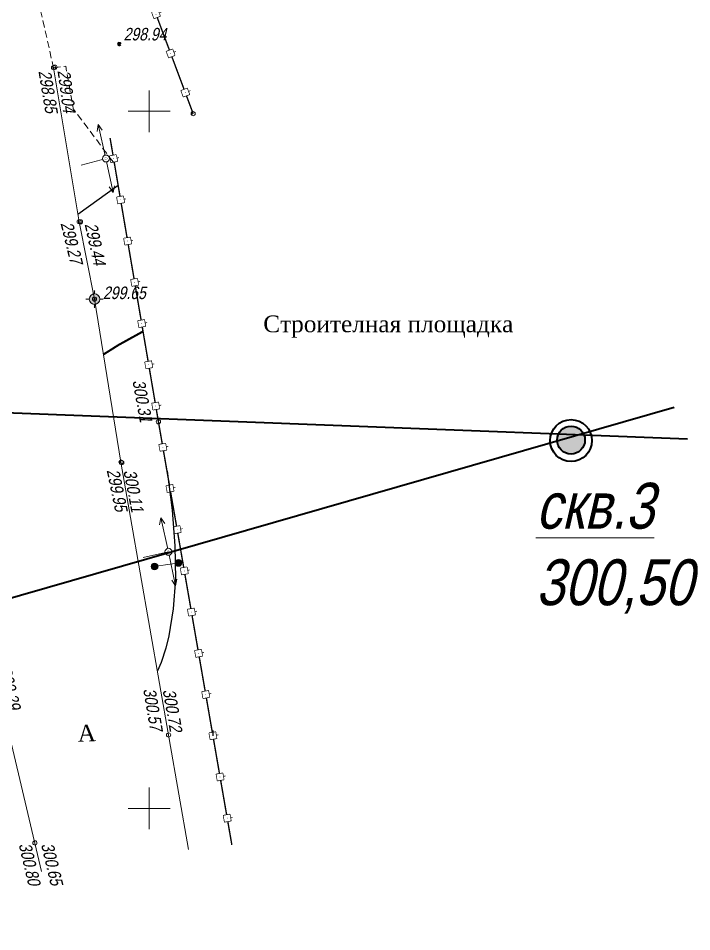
# Model space of a CAD drawing. Header units: metres. Extents: x 5191936 to 10384803, y 4968698 to 9938221.
# Drawn here: x 5192540.6 to 5192588.9, y 4968791.2 to 4968856.7 of the extents above; entities that cross this region are included whole.
import ezdxf

# ---------------------------------------------------------------- set-up
doc = ezdxf.new("R2010")
doc.units = ezdxf.units.M
doc.set_wipeout_variables(frame=1)
doc.linetypes.add('DASHED', pattern=[0.75, 0.5, -0.25])
doc.layers.get('0').update_dxf_attribs({"lineweight": 18})
for name, color, linetype, lineweight in [('51478610', 7, 'Continuous', 18), ('82212000', 7, 'Continuous', 18), ('GEO_POINTS', 7, 'Continuous', 18), ('Grid', 7, 'Continuous', 18), ('Otm', 7, 'Continuous', 18), ('Sit', 7, 'Continuous', 18), ('Text', 7, 'Continuous', 18), ('Us_znak', 7, 'Continuous', 18), ('Us_znak_fon', 7, 'Continuous', 18), ('Рамка и сетка', 7, 'Continuous', 18)]:
    doc.layers.add(name, color=color, linetype=linetype, lineweight=lineweight)
doc.layers.add('R_Поверхность1_CNT-MAJ', color=7, linetype='Continuous')
doc.layers.add('R_Поверхность1_CNT-MIN', color=7, linetype='Continuous')
doc.styles.add('eskd', font='ESKD1.shx', dxfattribs={"width": 1.2, "oblique": 15})
doc.styles.get("Standard").update_dxf_attribs({"font": 'arial.ttf', "width": 0.8, "oblique": 13, "height": 0.9})
doc.styles.add('style1', font='times.ttf', dxfattribs={"height": 1})

# ---------------------------------------------------------------- blocks, each defined once
blk = doc.blocks.new('GRID')
at = {"layer": 'Grid', "color": 104}
blk.add_line((-1.5, 0), (1.5, 0), dxfattribs=at)
for points in [[(0, 0), (0, 1.5)], [(0, 0), (0, -1.5)]]:
    blk.add_lwpolyline(points, dxfattribs=at)
blk = doc.blocks.new('NAPR')
at = {"layer": 'Us_znak', "color": 0, "linetype": 'Continuous', "lineweight": -2}
for p in [(-0.191, 2.038), (0.189, 2.037)]:
    blk.add_line(p, (0, 2.5), dxfattribs=at)
blk.add_lwpolyline([(0, 0), (0, 2.5)], dxfattribs=at)
blk = doc.blocks.new('51478610')
at = {"style": 'eskd', "oblique": 15}
blk.add_attdef('Z', (1.11, -0.78), '', height=2, dxfattribs=at)
at = {"color": 7}
blk.add_wipeout([(0.5, 0.05), (0.48, 0.15), (0.44, 0.24), (0.39, 0.32), (0.32, 0.39), (0.24, 0.44), (0.15, 0.48), (0.05, 0.5), (-0.05, 0.5), (-0.15, 0.48), (-0.24, 0.44), (-0.32, 0.39), (-0.39, 0.32), (-0.44, 0.24), (-0.48, 0.15), (-0.5, 0.05), (-0.5, -0.05), (-0.48, -0.15), (-0.44, -0.24), (-0.39, -0.32), (-0.32, -0.39), (-0.24, -0.44), (-0.15, -0.48), (-0.05, -0.5), (0.05, -0.5), (0.15, -0.48), (0.24, -0.44), (0.32, -0.39), (0.39, -0.32), (0.44, -0.24), (0.48, -0.15), (0.5, -0.05)], dxfattribs=at)
at = {"color": 7, "const_width": 0.375}
blk.add_lwpolyline([(0.01, 0.01, 1), (-0.01, -0.01, 1), (0.01, 0.01)], format="xyb", close=True, dxfattribs=at)
blk.add_circle((0, 0), 0.5)
blk = doc.blocks.new('POINT')
at = {"layer": 'Us_znak', "linetype": 'Continuous', "lineweight": -2}
h = blk.add_hatch(color=0, dxfattribs=at)
edge = h.paths.add_edge_path()
edge.add_arc((0, 0), 0.05, 0, 360)
at = {"layer": 'Us_znak_fon', "linetype": 'Continuous', "true_color": 0xffffff}
blk.add_hatch(color=7, dxfattribs=at).paths.add_polyline_path([(-0.422, 0.05, -0.346708), (-0.05, 0.422), (-0.05, 0.625), (0.05, 0.625), (0.05, 0.422, -0.346708), (0.422, 0.05), (0.625, 0.05), (0.625, -0.05), (0.422, -0.05, -0.346708), (0.05, -0.422), (0.05, -0.625), (-0.05, -0.625), (-0.05, -0.422, -0.346708), (-0.422, -0.05), (-0.625, -0.05), (-0.625, 0.05)])
at = {"layer": 'Us_znak', "color": 0, "linetype": 'Continuous', "lineweight": -2}
for p, q in [((-0.625, 0), (-0.375, 0)), ((0, 0.375), (0, 0.625)), ((0.375, 0), (0.625, 0)), ((0, -0.625), (0, -0.375))]:
    blk.add_line(p, q, dxfattribs=at)
for radius in [0.375, 0.05]:
    blk.add_circle((0, 0), radius, dxfattribs=at)
blk = doc.blocks.new('*U384')
at = {"layer": '82212000', "linetype": 'Continuous', "ltscale": 0.5}
for points in [[(5192547.332, 4968865.414, 1), (5192547.35, 4968865.367, 1)], [(5192548.382, 4968862.604, 1), (5192548.4, 4968862.557, 1)], [(5192549.433, 4968859.794, 1), (5192549.45, 4968859.747, 1)], [(5192550.483, 4968856.983, 1), (5192550.501, 4968856.937, 1)], [(5192551.533, 4968854.173, 1), (5192551.551, 4968854.126, 1)], [(5192552.584, 4968851.363, 1), (5192552.601, 4968851.316, 1)]]:
    blk.add_hatch(color=256, dxfattribs=at).paths.add_polyline_path(points, flags=0)
at = {"layer": '82212000', "linetype": 'Continuous', "ltscale": 0.5, "flags": 128}
blk.add_lwpolyline([(5192546.816, 4968866.795, 0.1, 0.1, 0), (5192547.253, 4968865.625, 0, 0, 0)], format="xyseb", dxfattribs=at)
at = {"layer": '82212000', "linetype": 'Continuous', "ltscale": 0.5, "const_width": 0.05}
for points in [[(5192547.019, 4968865.537), (5192547.488, 4968865.712)], [(5192547.194, 4968865.069), (5192547.019, 4968865.537)], [(5192547.663, 4968865.244), (5192547.194, 4968865.069)], [(5192547.488, 4968865.712), (5192547.663, 4968865.244)], [(5192547.575, 4968865.478), (5192547.716, 4968865.53)], [(5192548.07, 4968862.727), (5192548.538, 4968862.902)], [(5192548.245, 4968862.259), (5192548.07, 4968862.727)], [(5192548.538, 4968862.902), (5192548.713, 4968862.434)], [(5192548.625, 4968862.668), (5192548.766, 4968862.72)], [(5192548.713, 4968862.434), (5192548.245, 4968862.259)], [(5192549.12, 4968859.917), (5192549.588, 4968860.092)], [(5192549.588, 4968860.092), (5192549.763, 4968859.624)], [(5192549.295, 4968859.448), (5192549.12, 4968859.917)], [(5192549.763, 4968859.624), (5192549.295, 4968859.448)], [(5192549.676, 4968859.858), (5192549.816, 4968859.91)], [(5192550.17, 4968857.107), (5192550.639, 4968857.282)], [(5192550.345, 4968856.638), (5192550.17, 4968857.107)], [(5192550.814, 4968856.813), (5192550.345, 4968856.638)], [(5192550.639, 4968857.282), (5192550.814, 4968856.813)], [(5192550.726, 4968857.048), (5192550.867, 4968857.1)], [(5192551.22, 4968854.297), (5192551.689, 4968854.472)], [(5192551.396, 4968853.828), (5192551.22, 4968854.297)], [(5192551.689, 4968854.472), (5192551.864, 4968854.003)], [(5192551.776, 4968854.237), (5192551.917, 4968854.29)], [(5192551.864, 4968854.003), (5192551.396, 4968853.828)], [(5192552.271, 4968851.486), (5192552.739, 4968851.661)], [(5192552.446, 4968851.018), (5192552.271, 4968851.486)], [(5192552.739, 4968851.661), (5192552.914, 4968851.193)], [(5192552.827, 4968851.427), (5192552.967, 4968851.48)], [(5192552.914, 4968851.193), (5192552.446, 4968851.018)]]:
    blk.add_lwpolyline(points, dxfattribs=at)
at = {"layer": '82212000', "linetype": 'Continuous', "ltscale": 0.5}
for points in [[(5192547.428, 4968865.156, 0.1, 0.1, 0), (5192548.304, 4968862.814, 0.1, 0.1, 0)], [(5192548.479, 4968862.346, 0.1, 0.1, 0), (5192549.354, 4968860.004, 0.1, 0.1, 0)], [(5192549.529, 4968859.536, 0.1, 0.1, 0), (5192550.404, 4968857.194, 0.1, 0.1, 0)], [(5192550.579, 4968856.726, 0.1, 0.1, 0), (5192551.455, 4968854.384, 0.1, 0.1, 0)], [(5192551.63, 4968853.916, 0.1, 0.1, 0), (5192552.505, 4968851.574, 0.1, 0.1, 0)]]:
    blk.add_lwpolyline(points, format="xyseb", dxfattribs=at)
at = {"layer": '82212000', "ltscale": 0.5}
blk.add_lwpolyline([(5192552.68, 4968851.106, 0.1, 0.1, 0), (5192553.158, 4968849.826, 0.1, 0.1, 0)], format="xyseb", dxfattribs=at)
blk = doc.blocks.new('*U385')
at = {"layer": '82212000', "linetype": 'Continuous', "ltscale": 0.5}
for points in [[(5192547.446, 4968846.629, 1), (5192547.455, 4968846.58, 1)], [(5192547.95, 4968843.671, 1), (5192547.959, 4968843.622, 1)], [(5192548.454, 4968840.714, 1), (5192548.463, 4968840.665, 1)], [(5192548.958, 4968837.757, 1), (5192548.966, 4968837.707, 1)], [(5192549.462, 4968834.799, 1), (5192549.47, 4968834.75, 1)], [(5192549.966, 4968831.842, 1), (5192549.974, 4968831.793, 1)], [(5192550.47, 4968828.885, 1), (5192550.478, 4968828.835, 1)], [(5192550.979, 4968825.928, 1), (5192550.988, 4968825.879, 1)], [(5192551.492, 4968822.972, 1), (5192551.501, 4968822.923, 1)], [(5192552.005, 4968820.017, 1), (5192552.014, 4968819.967, 1)], [(5192552.518, 4968817.061, 1), (5192552.527, 4968817.011, 1)], [(5192553.031, 4968814.105, 1), (5192553.04, 4968814.056, 1)], [(5192553.544, 4968811.149, 1), (5192553.553, 4968811.1, 1)], [(5192554.057, 4968808.193, 1), (5192554.065, 4968808.144, 1)], [(5192554.57, 4968805.237, 1), (5192554.578, 4968805.188, 1)], [(5192555.083, 4968802.282, 1), (5192555.091, 4968802.232, 1)], [(5192555.596, 4968799.326, 1), (5192555.604, 4968799.277, 1)]]:
    blk.add_hatch(color=256, dxfattribs=at).paths.add_polyline_path(points, flags=0)
at = {"layer": '82212000', "linetype": 'Continuous', "ltscale": 0.5, "flags": 128}
blk.add_lwpolyline([(5192547.199, 4968848.083, 0.1, 0.1, 0), (5192547.409, 4968846.851, 0, 0, 0)], format="xyseb", dxfattribs=at)
at = {"layer": '82212000', "linetype": 'Continuous', "ltscale": 0.5, "const_width": 0.05}
for points in [[(5192547.162, 4968846.809), (5192547.655, 4968846.893)], [(5192547.655, 4968846.893), (5192547.739, 4968846.4)], [(5192547.246, 4968846.316), (5192547.162, 4968846.809)], [(5192547.739, 4968846.4), (5192547.246, 4968846.316)], [(5192547.697, 4968846.646), (5192547.845, 4968846.671)], [(5192547.666, 4968843.851), (5192548.159, 4968843.935)], [(5192547.75, 4968843.358), (5192547.666, 4968843.851)], [(5192548.159, 4968843.935), (5192548.243, 4968843.442)], [(5192548.201, 4968843.689), (5192548.349, 4968843.714)], [(5192548.243, 4968843.442), (5192547.75, 4968843.358)], [(5192548.17, 4968840.894), (5192548.663, 4968840.978)], [(5192548.663, 4968840.978), (5192548.747, 4968840.485)], [(5192548.254, 4968840.401), (5192548.17, 4968840.894)], [(5192548.747, 4968840.485), (5192548.254, 4968840.401)], [(5192548.705, 4968840.731), (5192548.853, 4968840.757)], [(5192548.674, 4968837.937), (5192549.167, 4968838.021)], [(5192548.758, 4968837.444), (5192548.674, 4968837.937)], [(5192549.167, 4968838.021), (5192549.251, 4968837.528)], [(5192549.209, 4968837.774), (5192549.357, 4968837.799)], [(5192549.251, 4968837.528), (5192548.758, 4968837.444)], [(5192549.178, 4968834.979), (5192549.671, 4968835.063)], [(5192549.671, 4968835.063), (5192549.755, 4968834.57)], [(5192549.262, 4968834.486), (5192549.178, 4968834.979)], [(5192549.755, 4968834.57), (5192549.262, 4968834.486)], [(5192549.713, 4968834.817), (5192549.86, 4968834.842)], [(5192549.682, 4968832.022), (5192550.174, 4968832.106)], [(5192549.766, 4968831.529), (5192549.682, 4968832.022)], [(5192550.174, 4968832.106), (5192550.258, 4968831.613)], [(5192550.216, 4968831.859), (5192550.364, 4968831.885)], [(5192550.258, 4968831.613), (5192549.766, 4968831.529)], [(5192550.185, 4968829.064), (5192550.678, 4968829.148)], [(5192550.269, 4968828.572), (5192550.185, 4968829.064)], [(5192550.762, 4968828.655), (5192550.269, 4968828.572)], [(5192550.678, 4968829.148), (5192550.762, 4968828.655)], [(5192550.72, 4968828.902), (5192550.868, 4968828.927)], [(5192550.694, 4968826.107), (5192551.187, 4968826.193)], [(5192550.78, 4968825.614), (5192550.694, 4968826.107)], [(5192551.187, 4968826.193), (5192551.272, 4968825.7)], [(5192551.23, 4968825.946), (5192551.378, 4968825.972)], [(5192551.272, 4968825.7), (5192550.78, 4968825.614)], [(5192551.207, 4968823.151), (5192551.7, 4968823.237)], [(5192551.293, 4968822.659), (5192551.207, 4968823.151)], [(5192551.785, 4968822.744), (5192551.293, 4968822.659)], [(5192551.7, 4968823.237), (5192551.785, 4968822.744)], [(5192551.743, 4968822.99), (5192551.89, 4968823.016)], [(5192551.72, 4968820.195), (5192552.213, 4968820.281)], [(5192551.806, 4968819.703), (5192551.72, 4968820.195)], [(5192552.213, 4968820.281), (5192552.298, 4968819.788)], [(5192552.256, 4968820.035), (5192552.403, 4968820.06)], [(5192552.298, 4968819.788), (5192551.806, 4968819.703)], [(5192552.233, 4968817.24), (5192552.726, 4968817.325)], [(5192552.319, 4968816.747), (5192552.233, 4968817.24)], [(5192552.811, 4968816.833), (5192552.319, 4968816.747)], [(5192552.726, 4968817.325), (5192552.811, 4968816.833)], [(5192552.769, 4968817.079), (5192552.916, 4968817.104)], [(5192552.746, 4968814.284), (5192553.239, 4968814.369)], [(5192552.832, 4968813.791), (5192552.746, 4968814.284)], [(5192553.239, 4968814.369), (5192553.324, 4968813.877)], [(5192553.282, 4968814.123), (5192553.429, 4968814.149)], [(5192553.324, 4968813.877), (5192552.832, 4968813.791)], [(5192553.259, 4968811.328), (5192553.752, 4968811.414)], [(5192553.345, 4968810.835), (5192553.259, 4968811.328)], [(5192553.837, 4968810.921), (5192553.345, 4968810.835)], [(5192553.752, 4968811.414), (5192553.837, 4968810.921)], [(5192553.795, 4968811.167), (5192553.942, 4968811.193)], [(5192553.772, 4968808.372), (5192554.265, 4968808.458)], [(5192553.858, 4968807.88), (5192553.772, 4968808.372)], [(5192554.265, 4968808.458), (5192554.35, 4968807.965)], [(5192554.308, 4968808.211), (5192554.455, 4968808.237)], [(5192554.35, 4968807.965), (5192553.858, 4968807.88)], [(5192554.285, 4968805.416), (5192554.778, 4968805.502)], [(5192554.371, 4968804.924), (5192554.285, 4968805.416)], [(5192554.863, 4968805.009), (5192554.371, 4968804.924)], [(5192554.778, 4968805.502), (5192554.863, 4968805.009)], [(5192554.82, 4968805.256), (5192554.968, 4968805.281)], [(5192554.798, 4968802.461), (5192555.291, 4968802.546)], [(5192554.884, 4968801.968), (5192554.798, 4968802.461)], [(5192555.291, 4968802.546), (5192555.376, 4968802.053)], [(5192555.333, 4968802.3), (5192555.481, 4968802.325)], [(5192555.376, 4968802.053), (5192554.884, 4968801.968)], [(5192555.311, 4968799.505), (5192555.804, 4968799.59)], [(5192555.397, 4968799.012), (5192555.311, 4968799.505)], [(5192555.889, 4968799.098), (5192555.397, 4968799.012)], [(5192555.804, 4968799.59), (5192555.889, 4968799.098)], [(5192555.846, 4968799.344), (5192555.994, 4968799.37)]]:
    blk.add_lwpolyline(points, dxfattribs=at)
at = {"layer": '82212000', "linetype": 'Continuous', "ltscale": 0.5}
for points in [[(5192547.493, 4968846.358, 0.1, 0.1, 0), (5192547.912, 4968843.893, 0.1, 0.1, 0)], [(5192547.996, 4968843.4, 0.1, 0.1, 0), (5192548.416, 4968840.936, 0.1, 0.1, 0)], [(5192548.5, 4968840.443, 0.1, 0.1, 0), (5192548.92, 4968837.979, 0.1, 0.1, 0)], [(5192549.004, 4968837.486, 0.1, 0.1, 0), (5192549.424, 4968835.021, 0.1, 0.1, 0)], [(5192549.508, 4968834.528, 0.1, 0.1, 0), (5192549.928, 4968832.064, 0.1, 0.1, 0)], [(5192550.012, 4968831.571, 0.1, 0.1, 0), (5192550.432, 4968829.106, 0.1, 0.1, 0)], [(5192550.516, 4968828.613, 0.1, 0.1, 0), (5192550.666, 4968827.731, 0.1, 0.1, 0), (5192550.941, 4968826.15, 0, 0, 0)], [(5192551.026, 4968825.657, 0.1, 0.1, 0), (5192551.454, 4968823.194, 0.1, 0.1, 0)], [(5192551.539, 4968822.701, 0.1, 0.1, 0), (5192551.967, 4968820.238, 0.1, 0.1, 0)], [(5192552.052, 4968819.746, 0.1, 0.1, 0), (5192552.48, 4968817.282, 0.1, 0.1, 0)], [(5192552.565, 4968816.79, 0.1, 0.1, 0), (5192552.993, 4968814.327, 0.1, 0.1, 0)], [(5192553.078, 4968813.834, 0.1, 0.1, 0), (5192553.505, 4968811.371, 0.1, 0.1, 0)], [(5192553.591, 4968810.878, 0.1, 0.1, 0), (5192554.018, 4968808.415, 0.1, 0.1, 0)], [(5192554.104, 4968807.922, 0.1, 0.1, 0), (5192554.531, 4968805.459, 0.1, 0.1, 0)], [(5192554.617, 4968804.966, 0.1, 0.1, 0), (5192555.044, 4968802.503, 0.1, 0.1, 0)], [(5192555.13, 4968802.011, 0.1, 0.1, 0), (5192555.557, 4968799.547, 0.1, 0.1, 0)]]:
    blk.add_lwpolyline(points, format="xyseb", dxfattribs=at)
at = {"layer": '82212000', "ltscale": 0.5}
blk.add_lwpolyline([(5192555.643, 4968799.055, 0.1, 0.1, 0), (5192555.933, 4968797.384, 0.1, 0.1, 0)], format="xyseb", dxfattribs=at)

msp = doc.modelspace()

# ---------------------------------------------------------------- hatches: boundary and pattern name
at = {"layer": 'Sit'}
h = msp.add_hatch(color=256, dxfattribs=at)
h.dxf.hatch_style = 1
edge = h.paths.add_edge_path()
edge.add_arc((5192550.392, 4968817.355), 0.239, 0, 360)
at = {"layer": 'Рамка и сетка', "lineweight": 40}
h = msp.add_hatch(color=1, dxfattribs=at)
h.dxf.hatch_style = 1
h.paths.add_polyline_path([(5192581.077, 4968826.988, 0.733042), (5192579.258, 4968826.414, 0.278388), (5192579.792, 4968825.529)])
h.paths.add_polyline_path([(5192581.258, 4968826.414, 0.15404), (5192581.077, 4968826.988), (5192579.792, 4968825.529, 0.564471)])

# ---------------------------------------------------------------- linework, layer by layer
at = {"layer": 'GEO_POINTS', "color": 1}
for points, elevation in [([(5192543.143, 4968853.125), (5192543.143, 4968853.125)], 298.855), ([(5192543.243, 4968853.168), (5192543.243, 4968853.168)], 299.039), ([(5192553.158, 4968849.826), (5192553.158, 4968849.826)], 302.556), ([(5192544.977, 4968842.079), (5192544.977, 4968842.079)], 299.269), ([(5192545.082, 4968842.073), (5192545.082, 4968842.073)], 299.435), ([(5192546.083, 4968836.528), (5192546.083, 4968836.528)], 299.653), ([(5192550.666, 4968827.731), (5192550.666, 4968827.731)], 300.309), ([(5192547.978, 4968824.836), (5192547.978, 4968824.836)], 299.955), ([(5192548.038, 4968824.793), (5192548.038, 4968824.793)], 300.11), ([(5192551.395, 4968805.269), (5192551.395, 4968805.269)], 300.573), ([(5192541.804, 4968797.529), (5192541.804, 4968797.529)], 300.649)]:
    msp.add_lwpolyline(points, dxfattribs=dict(at, elevation=elevation))
at = {"layer": 'GEO_POINTS', "lineweight": 60}
msp.add_circle((5192547.867, 4968854.82, 298.936), 0.06, dxfattribs=at)
at = {"layer": 'GEO_POINTS', "color": 1}
for centre in [(5192543.143, 4968853.125, 298.855), (5192543.243, 4968853.168, 299.039), (5192553.158, 4968849.826, 302.556), (5192544.977, 4968842.079, 299.269), (5192545.082, 4968842.073, 299.435), (5192546.083, 4968836.528, 299.653), (5192550.666, 4968827.731, 300.309), (5192547.978, 4968824.836, 299.955), (5192548.038, 4968824.793, 300.11), (5192551.395, 4968805.269, 300.573), (5192541.804, 4968797.529, 300.649)]:
    msp.add_circle(centre, 0.15, dxfattribs=at)
at = {"layer": 'R_Поверхность1_CNT-MAJ', "color": 32, "const_width": 0.15, "elevation": 300}
msp.add_lwpolyline([(5192549.564, 4968834.21), (5192547.82, 4968833.247), (5192546.726, 4968832.559)], dxfattribs=at)
at = {"layer": 'R_Поверхность1_CNT-MIN', "color": 32}
for points, elevation in [([(5192553.071, 4968850.053), (5192553.058, 4968849.762)], 302.5), ([(5192547.783, 4968844.684), (5192544.891, 4968842.595)], 299.5), ([(5192554.561, 4968805.589), (5192554.558, 4968805.205)], 301.5)]:
    msp.add_lwpolyline(points, dxfattribs=dict(at, elevation=elevation))
at = {"layer": 'Sit', "linetype": 'DASHED', "elevation": 298.646, "flags": 128}
for points in [[(5192541.876, 4968858.692), (5192543.143, 4968853.125)], [(5192543.143, 4968853.125), (5192544.022, 4968853.234), (5192544.56, 4968850.186), (5192547.523, 4968846.211)]]:
    msp.add_lwpolyline(points, dxfattribs=at)
at = {"layer": 'Sit'}
for points, elevation in [([(5192543.143, 4968853.125), (5192544.977, 4968842.079), (5192546.083, 4968836.528), (5192547.978, 4968824.836), (5192552.829, 4968797.059)], 298.646), ([(5192546.908, 4968846.612), (5192545.122, 4968846.133)], 299.328), ([(5192530.876, 4968843.912), (5192534.503, 4968828.35), (5192538.845, 4968809.99), (5192542.292, 4968795.471)], 299.057)]:
    msp.add_lwpolyline(points, dxfattribs=dict(at, elevation=elevation))
at = {"layer": 'Sit', "const_width": 0.05, "elevation": 300.505}
msp.add_lwpolyline([(5192552.107, 4968817.605), (5192550.392, 4968817.355)], dxfattribs=at)
at = {"layer": 'Sit'}
msp.add_circle((5192550.392, 4968817.355, 300.469), 0.239, dxfattribs=at)
at = {"layer": 'Рамка и сетка', "color": 1, "lineweight": 40}
msp.add_line((5192588.623, 4968826.471), (5192411.85, 4968833.324, 296.309), dxfattribs=at)
for centre, radius in [((5192580.257, 4968826.382), 1.5), ((5192580.258, 4968826.414), 1)]:
    msp.add_circle(centre, radius, dxfattribs=at)

# ---------------------------------------------------------------- block references
at = {"layer": '82212000'}
msp.add_blockref('*U384', (0, 0), dxfattribs=at)
at = {"layer": 'Grid', "color": 7, "linetype": 'Continuous'}
for p in [(5192550, 4968850), (5192550, 4968800)]:
    msp.add_blockref('GRID', p, dxfattribs=at)
at = {"layer": 'Sit', "linetype": 'Continuous'}
for p, rotation in [((5192546.899, 4968846.612, 299.328), 12.80403912542133), ((5192546.899, 4968846.612, 299.328), 191.8521374319583), ((5192551.387, 4968818.404, 300.378), 12.80403912542133), ((5192551.387, 4968818.404, 300.378), 191.8521374319583)]:
    msp.add_blockref('NAPR', p, dxfattribs=dict(at, rotation=rotation))
msp.add_blockref('POINT', (5192546.083, 4968836.528, 299.653), dxfattribs=at)

# ---------------------------------------------------------------- texts
at = {"color": 1, "lineweight": 20, "insert": (5192577.74, 4968823.354, -21.114), "char_height": 3.2921, "attachment_point": 1}
msp.add_mtext_dynamic_manual_height_columns('{\\Lскв.3}\\P300,50', width=4.01403, gutter_width=12.5, heights=[0], dxfattribs=at)
at = {"layer": 'GEO_POINTS', "oblique": 13, "width": 0.8}
for s, rotation, p in [('298.85', 279.42356, (5192542.059, 4968852.868, 298.855)), ('299.04', 277.60525, (5192543.427, 4968852.906, 299.039)), ('299.27', 283.67497, (5192543.641, 4968841.959, 299.269)), ('299.44', 282.23431, (5192545.371, 4968841.897, 299.435)), ('300.31', 280.32482, (5192548.8, 4968830.661, 300.309)), ('299.95', 281.74156, (5192546.952, 4968824.249, 299.955)), ('300.11', 280.98541, (5192548.153, 4968824.204, 300.11)), ('300.29', 283.35868, (5192539.218, 4968810.027, 300.294)), ('300.57', 279.83286, (5192549.563, 4968808.546, 300.573)), ('300.72', 279.83286, (5192550.969, 4968808.483, 300.573)), ('300.80', 283.29874, (5192540.641, 4968797.416, 300.649)), ('300.65', 283.29874, (5192542.244, 4968797.416, 300.649))]:
    msp.add_text(s, height=0.9, rotation=rotation, dxfattribs=at).set_placement(p)
msp.add_text('299.65', height=0.9, dxfattribs=at).set_placement((5192546.683, 4968836.528, 299.653))
at = {"layer": 'Otm', "oblique": 13, "width": 0.8}
msp.add_text('298.94', height=0.9, dxfattribs=at).set_placement((5192548.167, 4968855.08, 298.936))
at = {"layer": 'Text', "style": 'style1'}
msp.add_text('Строителная площадка', height=1.2, dxfattribs=at).set_placement((5192558.186, 4968834.152))
msp.add_text('А', height=1.2, rotation=2.13396, dxfattribs=at).set_placement((5192544.894, 4968804.779, -296.436))

# ---------------------------------------------------------------- next in the draw order: block references
at = {"layer": '51478610', "color": 0, "xscale": 0.4999999999999997, "yscale": 0.4999999999999997, "zscale": 0.4999999999999997, "rotation": 350.9665559237041}
for p in [(5192546.899, 4968846.612, 299.328), (5192551.387, 4968818.404, 300.378)]:
    msp.add_blockref('51478610', p, dxfattribs=at)

# ---------------------------------------------------------------- next in the draw order: hatches: boundary and pattern name
at = {"layer": 'Sit'}
h = msp.add_hatch(color=256, dxfattribs=at)
h.dxf.hatch_style = 1
edge = h.paths.add_edge_path()
edge.add_arc((5192552.107, 4968817.605), 0.239, 0, 360)

# ---------------------------------------------------------------- next in the draw order: linework, layer by layer
at = {"layer": 'R_Поверхность1_CNT-MIN', "color": 32, "elevation": 300.5}
msp.add_lwpolyline([(5192551.29, 4968824.185), (5192551.658, 4968821.397), (5192551.854, 4968818.823), (5192551.88, 4968816.463), (5192551.734, 4968814.315), (5192551.416, 4968812.382), (5192551.193, 4968811.495), (5192550.856, 4968810.466), (5192550.594, 4968809.859)], dxfattribs=at)
at = {"layer": 'Sit', "elevation": 300.378}
msp.add_lwpolyline([(5192549.582, 4968818.001), (5192551.387, 4968818.404)], dxfattribs=at)
at = {"layer": 'Sit'}
msp.add_circle((5192552.107, 4968817.605, 300.505), 0.239, dxfattribs=at)
at = {"layer": 'Рамка и сетка', "color": 1, "lineweight": 40}
msp.add_line((5192456.832, 4968791.156), (5192587.649, 4968828.776), dxfattribs=at)

# ---------------------------------------------------------------- next in the draw order: block references
at = {"layer": '82212000'}
msp.add_blockref('*U385', (0, 0), dxfattribs=at)

doc.saveas('drawing.dxf')
